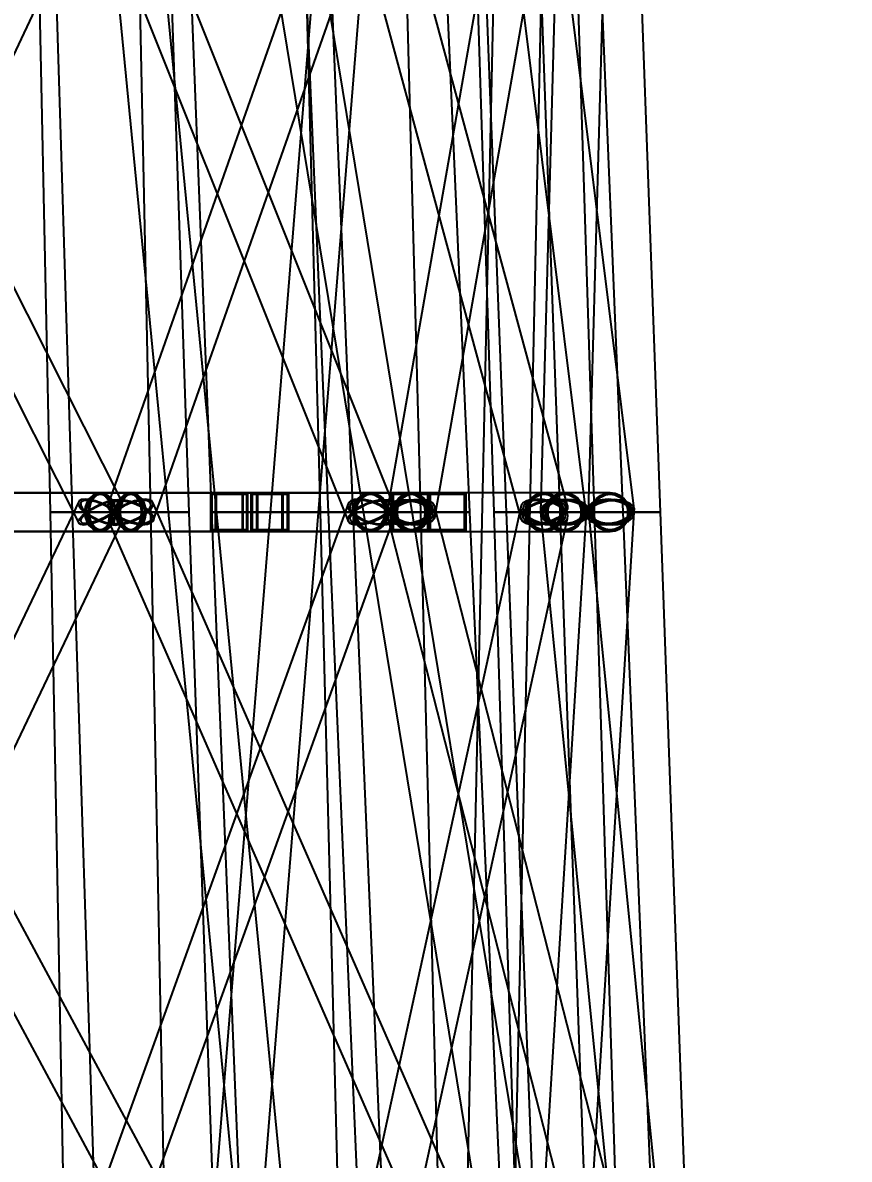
# Model space of a CAD drawing. Header units: millimetres. Extents: x -123812 to 252100, y -3000 to 639000.
# Drawn here: x 11689 to 20392, y 258184 to 270154 of the extents above; entities that cross this region are included whole.
import ezdxf

# ---------------------------------------------------------------- set-up
doc = ezdxf.new("R2010")
doc.units = ezdxf.units.MM
doc.layers.add('D-STR-DIM', color=7, linetype='Continuous', lineweight=13)
doc.layers.add('D-STR-STRC', color=7, linetype='Continuous', lineweight=25)
doc.styles.add('OpenSansCondensed-Light', font='OpenSansCondensed-Light.ttf')
doc.styles.add('TOWER_UNICODE', font='Arial Unicode.ttf')
doc.dimstyles.new('EZDXF', dxfattribs={"dimtxt": 0.25, "dimasz": 0.175, "dimexe": 0.375, "dimexo": 0.125, "dimgap": 0.1, "dimtad": 1, "dimlfac": 100, "dimzin": 12, "dimdsep": 46, "dimtxsty": 'OpenSansCondensed-Light', "dimblk": 'ARCHTICK', "dimcen": 2.5, "dimazin": 3, "dimtfac": 0.5, "dimtmove": 2, "dimatfit": 3})

# ---------------------------------------------------------------- blocks, each defined once
blk = doc.blocks.new('_ARCHTICK')
at = {"color": 0, "linetype": 'BYBLOCK', "const_width": 0.15}
blk.add_lwpolyline([(-0.5, -0.5), (0.5, 0.5)], dxfattribs=at)

msp = doc.modelspace()

# ---------------------------------------------------------------- linework, layer by layer
at = {"layer": 'D-STR-STRC'}
for points in [[(15185.2, 250024), (12755.9, 275024), (12747.3, 275033), (12722, 275039.8), (12681.8, 275043.9), (12629.5, 275045), (12568.5, 275043), (12503, 275038), (12437.6, 275030.5), (12376.6, 275020.9), (12324.3, 275009.9), (12284.1, 274998.2), (12258.8, 274986.6), (12250.2, 274976), (14679.6, 249976)], [(13588.6, 249980.1), (15611.2, 274980.1), (15602.5, 274991.7), (15577.2, 275003.9), (15537, 275015.8), (15484.6, 275026.6), (15423.5, 275035.7), (15358, 275042.3), (15292.4, 275046), (15231.4, 275046.6), (15178.9, 275044), (15138.7, 275038.4), (15113.4, 275030.2), (15104.8, 275019.9), (13082.2, 250019.9)], [(18251, 250040.6), (14139.3, 275040.6), (14130.8, 275047.1), (14105.7, 275050.4), (14065.9, 275050.2), (14014, 275046.6), (13953.5, 275039.9), (13888.6, 275030.4), (13823.7, 275018.8), (13763.3, 275006), (13711.4, 274992.8), (13671.5, 274980), (13646.5, 274968.6), (13637.9, 274959.4), (17749.6, 249959.4)], [(16704.1, 249994.6), (17250.9, 274994.6), (17242.3, 275007.4), (17216.9, 275019.7), (17176.5, 275030.6), (17123.9, 275039.4), (17062.7, 275045.6), (16997, 275048.6), (16931.2, 275048.3), (16870, 275044.8), (16817.4, 275038.1), (16777, 275028.9), (16751.7, 275017.7), (16743, 275005.4), (16196.2, 250005.4)], [(8497.8, 272384.4), (12280.3, 264884.4), (12298, 264871.1), (12329.9, 264866.6), (12373.8, 264871.1), (12426.8, 264884.4), (12485.2, 264905.6), (12545.1, 264933.3), (12602.3, 264965.5), (12653, 265000), (12693.7, 265034.5), (12721.6, 265066.7), (12734.9, 265094.4), (12732.6, 265115.6), (8950.1, 272615.6)], [(12357.2, 272615), (8818.9, 265115), (8811.7, 265093.9), (8820.4, 265066.4), (8844.3, 265034.4), (8881.9, 265000), (8930.5, 264965.6), (8986.9, 264933.6), (9047.1, 264906.1), (9107.2, 264885), (9163, 264871.7), (9210.7, 264867.2), (9247.1, 264871.7), (9269.6, 264885), (12807.9, 272385)], [(12115.1, 272405.2), (15116.4, 264905.2), (15134.6, 264883.9), (15167.6, 264870.5), (15213.2, 264865.9), (15268.2, 264870.5), (15329, 264883.9), (15391.3, 264905.2), (15451, 264933), (15503.9, 264965.3), (15546.4, 265000), (15575.7, 265034.7), (15589.8, 265067), (15587.7, 265094.8), (12586.4, 272594.8)], [(15225.7, 272593.7), (12592.2, 265093.7), (12584.9, 265066.2), (12594.2, 265034.3), (12619.3, 265000), (12658.6, 264965.7), (12709.4, 264933.8), (12768.2, 264906.3), (12831.1, 264885.3), (12893.6, 264872), (12951.7, 264867.5), (13001.3, 264872), (13039, 264885.3), (13062.3, 264906.3), (15695.7, 272406.3)], [(14906.8, 272432.7), (16935.7, 264932.7), (16952.8, 264904.8), (16985.4, 264883.4), (17031.3, 264870), (17087.4, 264865.4), (17149.8, 264870), (17214.3, 264883.4), (17276.6, 264904.8), (17332.3, 264932.7), (17377.6, 264965.2), (17409.6, 265000), (17425.9, 265034.8), (17425.5, 265067.3), (15396.6, 272567.3)], [(16844.5, 272534.6), (15528.6, 265034.6), (15536.2, 265000), (15560.3, 264965.4), (15599.4, 264933.2), (15650.8, 264905.5), (15711, 264884.2), (15775.8, 264870.9), (15841, 264866.3), (15901.9, 264870.9), (15954.6, 264884.2), (15995.3, 264905.5), (16021.3, 264933.2), (16030.9, 264965.4), (17346.8, 272465.4)], [(16689.6, 272465.1), (17623.2, 264965.1), (17637.7, 264932.6), (17668.4, 264904.7), (17713.2, 264883.2), (17769, 264869.8), (17831.9, 264865.2), (17897.8, 264869.8), (17962.1, 264883.2), (18020.5, 264904.7), (18068.9, 264932.6), (18104.1, 264965.1), (18123.6, 265000), (18126.2, 265034.9), (17192.7, 272534.9)], [(17348.6, 272500), (17140.7, 265000), (17151.8, 264965.2), (17179.5, 264932.7), (17221.8, 264904.9), (17275.8, 264883.5), (17338, 264870), (17404, 264865.4), (17469.3, 264870), (17529.6, 264883.5), (17580.6, 264904.9), (17619, 264932.7), (17642, 264965.2), (17648.2, 265000), (17856.1, 272500)], [(8830.4, 264796.8), (12506.5, 264796.8), (12539.2, 264803.7), (12569.7, 264824), (12595.9, 264856.3), (12616, 264898.4), (12628.6, 264947.4), (12633, 265000), (12628.6, 265052.6), (12616, 265101.6), (12595.9, 265143.7), (12569.7, 265176), (12539.2, 265196.3), (12506.5, 265203.2), (8830.4, 265203.2)], [(9044.3, 264796.8), (12827.2, 264796.8), (12858.1, 264803.7), (12886.8, 264824), (12911.5, 264856.3), (12930.4, 264898.4), (12942.3, 264947.4), (12946.4, 265000), (12942.3, 265052.6), (12930.4, 265101.6), (12911.5, 265143.7), (12886.8, 265176), (12858.1, 265196.3), (12827.2, 265203.2), (9044.3, 265203.2)], [(9153.5, 257381.7), (12729.5, 264881.7), (12739, 264903.4), (12732.6, 264931.7), (12710.8, 264964.7), (12675.2, 265000), (12628, 265035.3), (12572.5, 265068.3), (12512.5, 265096.6), (12452.2, 265118.3), (12395.5, 265131.9), (12346.4, 265136.6), (12308.2, 265131.9), (12283.5, 265118.3), (8707.5, 257618.3)], [(13303, 257618), (9269.1, 265118), (9254.6, 265131.6), (9225.8, 265136.2), (9184.6, 265131.6), (9133.9, 265118), (9077.1, 265096.3), (9018, 265068.1), (8960.7, 265035.3), (8909.1, 265000), (8866.7, 264964.7), (8836.5, 264931.9), (8820.3, 264903.7), (8819.5, 264882), (12853.4, 257382)], [(12887.8, 257403.6), (15585.9, 264903.6), (15594.1, 264931.8), (15585.8, 264964.7), (15561.6, 265000), (15523.1, 265035.3), (15473, 265068.2), (15414.6, 265096.4), (15351.9, 265118.1), (15289.3, 265131.7), (15230.9, 265136.4), (15180.8, 265131.7), (15142.4, 265118.1), (15118.3, 265096.4), (12420.2, 257596.4)], [(16344.4, 257595.5), (13062, 265095.5), (13048.1, 265117), (13019.2, 265130.5), (12977.1, 265135.1), (12924.8, 265130.5), (12865.9, 265117), (12804.4, 265095.5), (12744.4, 265067.5), (12690, 265035), (12645, 265000), (12612.5, 264965), (12594.5, 264932.5), (12592.4, 264904.5), (15874.8, 257404.5)], [(15787.4, 257432.1), (17424.1, 264932.1), (17430, 264964.9), (17419, 265000), (17391.7, 265035.1), (17350, 265067.9), (17296.8, 265096), (17235.6, 265117.6), (17170.7, 265131.1), (17106.5, 265135.8), (17047.3, 265131.1), (16997.2, 265117.6), (16959.6, 265096), (16937.1, 265067.9), (15300.4, 257567.9)], [(17940.9, 257566.8), (16024.7, 265066.8), (16006.4, 265094.5), (15972.7, 265115.7), (15925.8, 265129.1), (15869, 265133.6), (15806, 265129.1), (15741.3, 265115.7), (15679.2, 265094.5), (15624, 265066.8), (15579.4, 265034.6), (15548.4, 265000), (15533.2, 264965.4), (15534.8, 264933.2), (17451, 257433.2)], [(18395, 257534.7), (17645.5, 265034.7), (17628.9, 265067.1), (17596.2, 265094.9), (17549.8, 265116.2), (17492.8, 265129.6), (17429.1, 265134.2), (17363, 265129.6), (17299.1, 265116.2), (17241.6, 265094.9), (17194.6, 265067.1), (17161.2, 265034.7), (17143.7, 265000), (17143.3, 264965.3), (17892.8, 257465.3)], [(17665.9, 257500), (18127.5, 265000), (18113.4, 265034.9), (18083.1, 265067.5), (18038.5, 265095.4), (17982.8, 265116.9), (17919.7, 265130.4), (17853.6, 265135), (17788.9, 265130.4), (17730, 265116.9), (17681, 265095.4), (17645.2, 265067.5), (17625.1, 265034.9), (17621.9, 265000), (17160.4, 257500)]]:
    msp.add_lwpolyline(points, dxfattribs=at)
for points in [[(11821.7, 272500), (11976.7, 265000), (13036.3, 265000), (12879.9, 272500)], [(11976.4, 272500), (12211.2, 265000), (13443.3, 265000), (13188.7, 272500)], [(13380.4, 272500), (13675, 265000), (14907.1, 265000), (14592.7, 272500)], [(14622.6, 272500), (14822.3, 265000), (15881.9, 265000), (15680.8, 272500)], [(14854.6, 272500), (15163.7, 265000), (16395.8, 265000), (16066.8, 272500)], [(16412, 272500), (16650.8, 265000), (17710.4, 265000), (17470.2, 272500)], [(16489.5, 272500), (16778.4, 265000), (18010.5, 265000), (17701.8, 272500)], [(17073.3, 272500), (17344.9, 265000), (18404.5, 265000), (18131.5, 272500)], [(7837.9, 264800), (14006.7, 264800), (14006.7, 265200), (7837.9, 265200)], [(8038.4, 264800), (14427.2, 264800), (14427.2, 265200), (8038.4, 265200)], [(12344.5, 265000), (12350, 264947.4), (12366.2, 264898.4), (12392, 264856.3), (12425.5, 264824), (12464.5, 264803.7), (12506.5, 264796.8), (15352.1, 264796.8), (15394, 264803.7), (15433, 264824), (15466.6, 264856.3), (15492.3, 264898.4), (15508.5, 264947.4), (15514, 265000), (15508.5, 265052.6), (15492.3, 265101.6), (15466.6, 265143.7), (15433, 265176), (15394, 265196.3), (15352.1, 265203.2), (12506.5, 265203.2), (12464.5, 265196.3), (12425.5, 265176), (12392, 265143.7), (12366.2, 265101.6), (12350, 265052.6)], [(12668.4, 265000), (12662.9, 264947.4), (12646.7, 264898.4), (12621, 264856.3), (12587.4, 264824), (12548.4, 264803.7), (12506.5, 264796.8), (12464.5, 264803.7), (12425.5, 264824), (12392, 264856.3), (12366.2, 264898.4), (12350, 264947.4), (12344.5, 265000), (12350, 265052.6), (12366.2, 265101.6), (12392, 265143.7), (12425.5, 265176), (12464.5, 265196.3), (12506.5, 265203.2), (12548.4, 265196.3), (12587.4, 265176), (12621, 265143.7), (12646.7, 265101.6), (12662.9, 265052.6)], [(12655.7, 265000), (12650.6, 264951.5), (12635.7, 264906.4), (12612, 264867.6), (12581.1, 264837.9), (12545.1, 264819.2), (12506.5, 264812.8), (12467.8, 264819.2), (12431.9, 264837.9), (12401, 264867.6), (12377.3, 264906.4), (12362.4, 264951.5), (12357.3, 265000), (12362.4, 265048.5), (12377.3, 265093.6), (12401, 265132.4), (12431.9, 265162.1), (12467.8, 265180.8), (12506.5, 265187.2), (12545.1, 265180.8), (12581.1, 265162.1), (12612, 265132.4), (12635.7, 265093.6), (12650.6, 265048.5)], [(12633, 265000), (12628.6, 264947.4), (12616, 264898.4), (12595.9, 264856.3), (12569.7, 264824), (12539.2, 264803.7), (12506.5, 264796.8), (12473.7, 264803.7), (12443.2, 264824), (12417, 264856.3), (12396.9, 264898.4), (12384.3, 264947.4), (12380, 265000), (12384.3, 265052.6), (12396.9, 265101.6), (12417, 265143.7), (12443.2, 265176), (12473.7, 265196.3), (12506.5, 265203.2), (12539.2, 265196.3), (12569.7, 265176), (12595.9, 265143.7), (12616, 265101.6), (12628.6, 265052.6)], [(12623, 265000), (12619, 264951.5), (12607.4, 264906.4), (12588.9, 264867.6), (12564.7, 264837.9), (12536.6, 264819.2), (12506.5, 264812.8), (12476.3, 264819.2), (12448.2, 264837.9), (12424.1, 264867.6), (12405.5, 264906.4), (12393.9, 264951.5), (12389.9, 265000), (12393.9, 265048.5), (12405.5, 265093.6), (12424.1, 265132.4), (12448.2, 265162.1), (12476.3, 265180.8), (12506.5, 265187.2), (12536.6, 265180.8), (12564.7, 265162.1), (12588.9, 265132.4), (12607.4, 265093.6), (12619, 265048.5)], [(12670.7, 265000), (12676, 264947.4), (12691.6, 264898.4), (12716.5, 264856.3), (12748.9, 264824), (12786.7, 264803.7), (12827.2, 264796.8), (15779.7, 264796.8), (15820.3, 264803.7), (15858, 264824), (15890.5, 264856.3), (15915.3, 264898.4), (15931, 264947.4), (15936.3, 265000), (15931, 265052.6), (15915.3, 265101.6), (15890.5, 265143.7), (15858, 265176), (15820.3, 265196.3), (15779.7, 265203.2), (12827.2, 265203.2), (12786.7, 265196.3), (12748.9, 265176), (12716.5, 265143.7), (12691.6, 265101.6), (12676, 265052.6)], [(12983.8, 265000), (12978.5, 264947.4), (12962.8, 264898.4), (12937.9, 264856.3), (12905.5, 264824), (12867.8, 264803.7), (12827.2, 264796.8), (12786.7, 264803.7), (12748.9, 264824), (12716.5, 264856.3), (12691.6, 264898.4), (12676, 264947.4), (12670.7, 265000), (12676, 265052.6), (12691.6, 265101.6), (12716.5, 265143.7), (12748.9, 265176), (12786.7, 265196.3), (12827.2, 265203.2), (12867.8, 265196.3), (12905.5, 265176), (12937.9, 265143.7), (12962.8, 265101.6), (12978.5, 265052.6)], [(12971.5, 265000), (12966.6, 264951.5), (12952.1, 264906.4), (12929.2, 264867.6), (12899.3, 264837.9), (12864.6, 264819.2), (12827.2, 264812.8), (12789.9, 264819.2), (12755.1, 264837.9), (12725.2, 264867.6), (12702.3, 264906.4), (12687.9, 264951.5), (12683, 265000), (12687.9, 265048.5), (12702.3, 265093.6), (12725.2, 265132.4), (12755.1, 265162.1), (12789.9, 265180.8), (12827.2, 265187.2), (12864.6, 265180.8), (12899.3, 265162.1), (12929.2, 265132.4), (12952.1, 265093.6), (12966.6, 265048.5)], [(12946.4, 265000), (12942.3, 264947.4), (12930.4, 264898.4), (12911.5, 264856.3), (12886.8, 264824), (12858.1, 264803.7), (12827.2, 264796.8), (12796.4, 264803.7), (12767.6, 264824), (12743, 264856.3), (12724, 264898.4), (12712.1, 264947.4), (12708.1, 265000), (12712.1, 265052.6), (12724, 265101.6), (12743, 265143.7), (12767.6, 265176), (12796.4, 265196.3), (12827.2, 265203.2), (12858.1, 265196.3), (12886.8, 265176), (12911.5, 265143.7), (12930.4, 265101.6), (12942.3, 265052.6)], [(12937, 265000), (12933.3, 264951.5), (12922.3, 264906.4), (12904.9, 264867.6), (12882.1, 264837.9), (12855.6, 264819.2), (12827.2, 264812.8), (12798.8, 264819.2), (12772.3, 264837.9), (12749.6, 264867.6), (12732.2, 264906.4), (12721.2, 264951.5), (12717.5, 265000), (12721.2, 265048.5), (12732.2, 265093.6), (12749.6, 265132.4), (12772.3, 265162.1), (12798.8, 265180.8), (12827.2, 265187.2), (12855.6, 265180.8), (12882.1, 265162.1), (12904.9, 265132.4), (12922.3, 265093.6), (12933.3, 265048.5)], [(13670.9, 264800), (16348.2, 264800), (16348.2, 265200), (13670.9, 265200)], [(13670.9, 265200), (14055.8, 265200), (14055.8, 264800), (13670.9, 264800)], [(13682.4, 265188), (14044.3, 265188), (14044.3, 264812), (13682.4, 264812)], [(13720, 265200), (14006.7, 265200), (14006.7, 264800), (13720, 264800)], [(13728.6, 265188), (13998.1, 265188), (13998.1, 264812), (13728.6, 264812)], [(14096.1, 264800), (16350.7, 264800), (16350.7, 265200), (14096.1, 265200)], [(14096.1, 265200), (14486, 265200), (14486, 264800), (14096.1, 264800)], [(14107.8, 265188), (14474.3, 265188), (14474.3, 264812), (14107.8, 264812)], [(14154.9, 265200), (14427.2, 265200), (14427.2, 264800), (14154.9, 264800)], [(14163, 265188), (14419, 265188), (14419, 264812), (14163, 264812)], [(15164.8, 265000), (15171.2, 264947.4), (15189.9, 264898.4), (15219.6, 264856.3), (15258.4, 264824), (15303.6, 264803.7), (15352.1, 264796.8), (17180.6, 264796.8), (17229, 264803.7), (17274.2, 264824), (17313, 264856.3), (17342.8, 264898.4), (17361.5, 264947.4), (17367.8, 265000), (17361.5, 265052.6), (17342.8, 265101.6), (17313, 265143.7), (17274.2, 265176), (17229, 265196.3), (17180.6, 265203.2), (15352.1, 265203.2), (15303.6, 265196.3), (15258.4, 265176), (15219.6, 265143.7), (15189.9, 265101.6), (15171.2, 265052.6)], [(15539.3, 265000), (15532.9, 264947.4), (15514.2, 264898.4), (15484.5, 264856.3), (15445.7, 264824), (15400.5, 264803.7), (15352.1, 264796.8), (15303.6, 264803.7), (15258.4, 264824), (15219.6, 264856.3), (15189.9, 264898.4), (15171.2, 264947.4), (15164.8, 265000), (15171.2, 265052.6), (15189.9, 265101.6), (15219.6, 265143.7), (15258.4, 265176), (15303.6, 265196.3), (15352.1, 265203.2), (15400.5, 265196.3), (15445.7, 265176), (15484.5, 265143.7), (15514.2, 265101.6), (15532.9, 265052.6)], [(15524.6, 265000), (15518.7, 264951.5), (15501.5, 264906.4), (15474, 264867.6), (15438.3, 264837.9), (15396.7, 264819.2), (15352.1, 264812.8), (15307.4, 264819.2), (15265.8, 264837.9), (15230.1, 264867.6), (15202.6, 264906.4), (15185.4, 264951.5), (15179.5, 265000), (15185.4, 265048.5), (15202.6, 265093.6), (15230.1, 265132.4), (15265.8, 265162.1), (15307.4, 265180.8), (15352.1, 265187.2), (15396.7, 265180.8), (15438.3, 265162.1), (15474, 265132.4), (15501.5, 265093.6), (15518.7, 265048.5)], [(15514, 265000), (15508.5, 264947.4), (15492.3, 264898.4), (15466.6, 264856.3), (15433, 264824), (15394, 264803.7), (15352.1, 264796.8), (15310.1, 264803.7), (15271.1, 264824), (15237.5, 264856.3), (15211.8, 264898.4), (15195.6, 264947.4), (15190.1, 265000), (15195.6, 265052.6), (15211.8, 265101.6), (15237.5, 265143.7), (15271.1, 265176), (15310.1, 265196.3), (15352.1, 265203.2), (15394, 265196.3), (15433, 265176), (15466.6, 265143.7), (15492.3, 265101.6), (15508.5, 265052.6)], [(15501.2, 265000), (15496.2, 264951.5), (15481.3, 264906.4), (15457.5, 264867.6), (15426.7, 264837.9), (15390.7, 264819.2), (15352.1, 264812.8), (15313.4, 264819.2), (15277.5, 264837.9), (15246.6, 264867.6), (15222.9, 264906.4), (15208, 264951.5), (15202.9, 265000), (15208, 265048.5), (15222.9, 265093.6), (15246.6, 265132.4), (15277.5, 265162.1), (15313.4, 265180.8), (15352.1, 265187.2), (15390.7, 265180.8), (15426.7, 265162.1), (15457.5, 265132.4), (15481.3, 265093.6), (15496.2, 265048.5)], [(15579.9, 264800), (16355.6, 264800), (16355.6, 265200), (15579.9, 265200)], [(15579.9, 265200), (15979.6, 265200), (15979.6, 264800), (15579.9, 264800)], [(15589.3, 265000), (15595.8, 264947.4), (15614.8, 264898.4), (15645.1, 264856.3), (15684.5, 264824), (15730.5, 264803.7), (15779.7, 264796.8), (17394.4, 264796.8), (17443.7, 264803.7), (17489.7, 264824), (17529.1, 264856.3), (17559.4, 264898.4), (17578.4, 264947.4), (17584.9, 265000), (17578.4, 265052.6), (17559.4, 265101.6), (17529.1, 265143.7), (17489.7, 265176), (17443.7, 265196.3), (17394.4, 265203.2), (15779.7, 265203.2), (15730.5, 265196.3), (15684.5, 265176), (15645.1, 265143.7), (15614.8, 265101.6), (15595.8, 265052.6)], [(15970.2, 265000), (15963.7, 264947.4), (15944.7, 264898.4), (15914.4, 264856.3), (15875, 264824), (15829, 264803.7), (15779.7, 264796.8), (15730.5, 264803.7), (15684.5, 264824), (15645.1, 264856.3), (15614.8, 264898.4), (15595.8, 264947.4), (15589.3, 265000), (15595.8, 265052.6), (15614.8, 265101.6), (15645.1, 265143.7), (15684.5, 265176), (15730.5, 265196.3), (15779.7, 265203.2), (15829, 265196.3), (15875, 265176), (15914.4, 265143.7), (15944.7, 265101.6), (15963.7, 265052.6)], [(15591.9, 265188), (15967.6, 265188), (15967.6, 264812), (15591.9, 264812)], [(15955.2, 265000), (15949.2, 264951.5), (15931.7, 264906.4), (15903.8, 264867.6), (15867.5, 264837.9), (15825.2, 264819.2), (15779.7, 264812.8), (15734.3, 264819.2), (15692, 264837.9), (15655.7, 264867.6), (15627.8, 264906.4), (15610.3, 264951.5), (15604.3, 265000), (15610.3, 265048.5), (15627.8, 265093.6), (15655.7, 265132.4), (15692, 265162.1), (15734.3, 265180.8), (15779.7, 265187.2), (15825.2, 265180.8), (15867.5, 265162.1), (15903.8, 265132.4), (15931.7, 265093.6), (15949.2, 265048.5)], [(15936.3, 265000), (15931, 264947.4), (15915.3, 264898.4), (15890.5, 264856.3), (15858, 264824), (15820.3, 264803.7), (15779.7, 264796.8), (15739.2, 264803.7), (15701.5, 264824), (15669, 264856.3), (15644.2, 264898.4), (15628.5, 264947.4), (15623.2, 265000), (15628.5, 265052.6), (15644.2, 265101.6), (15669, 265143.7), (15701.5, 265176), (15739.2, 265196.3), (15779.7, 265203.2), (15820.3, 265196.3), (15858, 265176), (15890.5, 265143.7), (15915.3, 265101.6), (15931, 265052.6)], [(15924, 265000), (15919.1, 264951.5), (15904.7, 264906.4), (15881.7, 264867.6), (15851.9, 264837.9), (15817.1, 264819.2), (15779.7, 264812.8), (15742.4, 264819.2), (15707.6, 264837.9), (15677.8, 264867.6), (15654.8, 264906.4), (15640.4, 264951.5), (15635.5, 265000), (15640.4, 265048.5), (15654.8, 265093.6), (15677.8, 265132.4), (15707.6, 265162.1), (15742.4, 265180.8), (15779.7, 265187.2), (15817.1, 265180.8), (15851.9, 265162.1), (15881.7, 265132.4), (15904.7, 265093.6), (15919.1, 265048.5)], [(15955.9, 265200), (16355.6, 265200), (16355.6, 264800), (15955.9, 264800)], [(15960.8, 265200), (16350.7, 265200), (16350.7, 264800), (15960.8, 264800)], [(15963.3, 265200), (16348.2, 265200), (16348.2, 264800), (15963.3, 264800)], [(15967.9, 265188), (16343.6, 265188), (16343.6, 264812), (15967.9, 264812)], [(15972.5, 265188), (16339, 265188), (16339, 264812), (15972.5, 264812)], [(15974.8, 265188), (16336.7, 265188), (16336.7, 264812), (15974.8, 264812)], [(16979.6, 265000), (16986.5, 264947.4), (17006.5, 264898.4), (17038.5, 264856.3), (17080.1, 264824), (17128.6, 264803.7), (17180.6, 264796.8), (17874.7, 264796.8), (17926.7, 264803.7), (17975.2, 264824), (18016.8, 264856.3), (18048.8, 264898.4), (18068.8, 264947.4), (18075.7, 265000), (18068.8, 265052.6), (18048.8, 265101.6), (18016.8, 265143.7), (17975.2, 265176), (17926.7, 265196.3), (17874.7, 265203.2), (17180.6, 265203.2), (17128.6, 265196.3), (17080.1, 265176), (17038.5, 265143.7), (17006.5, 265101.6), (16986.5, 265052.6)], [(17381.5, 265000), (17374.7, 264947.4), (17354.6, 264898.4), (17322.7, 264856.3), (17281.1, 264824), (17232.6, 264803.7), (17180.6, 264796.8), (17128.6, 264803.7), (17080.1, 264824), (17038.5, 264856.3), (17006.5, 264898.4), (16986.5, 264947.4), (16979.6, 265000), (16986.5, 265052.6), (17006.5, 265101.6), (17038.5, 265143.7), (17080.1, 265176), (17128.6, 265196.3), (17180.6, 265203.2), (17232.6, 265196.3), (17281.1, 265176), (17322.7, 265143.7), (17354.6, 265101.6), (17374.7, 265052.6)], [(17367.8, 265000), (17361.5, 264947.4), (17342.8, 264898.4), (17313, 264856.3), (17274.2, 264824), (17229, 264803.7), (17180.6, 264796.8), (17132.1, 264803.7), (17086.9, 264824), (17048.2, 264856.3), (17018.4, 264898.4), (16999.7, 264947.4), (16993.3, 265000), (16999.7, 265052.6), (17018.4, 265101.6), (17048.2, 265143.7), (17086.9, 265176), (17132.1, 265196.3), (17180.6, 265203.2), (17229, 265196.3), (17274.2, 265176), (17313, 265143.7), (17342.8, 265101.6), (17361.5, 265052.6)], [(17365.7, 265000), (17359.4, 264951.5), (17340.9, 264906.4), (17311.5, 264867.6), (17273.2, 264837.9), (17228.5, 264819.2), (17180.6, 264812.8), (17132.7, 264819.2), (17088, 264837.9), (17049.7, 264867.6), (17020.2, 264906.4), (17001.7, 264951.5), (16995.4, 265000), (17001.7, 265048.5), (17020.2, 265093.6), (17049.7, 265132.4), (17088, 265162.1), (17132.7, 265180.8), (17180.6, 265187.2), (17228.5, 265180.8), (17273.2, 265162.1), (17311.5, 265132.4), (17340.9, 265093.6), (17359.4, 265048.5)], [(17353.1, 265000), (17347.2, 264951.5), (17330, 264906.4), (17302.6, 264867.6), (17266.8, 264837.9), (17225.2, 264819.2), (17180.6, 264812.8), (17135.9, 264819.2), (17094.3, 264837.9), (17058.6, 264867.6), (17031.2, 264906.4), (17013.9, 264951.5), (17008.1, 265000), (17013.9, 265048.5), (17031.2, 265093.6), (17058.6, 265132.4), (17094.3, 265162.1), (17135.9, 265180.8), (17180.6, 265187.2), (17225.2, 265180.8), (17266.8, 265162.1), (17302.6, 265132.4), (17330, 265093.6), (17347.2, 265048.5)], [(17192.3, 265000), (17199.2, 264947.4), (17219.4, 264898.4), (17251.5, 264856.3), (17293.4, 264824), (17342.1, 264803.7), (17394.4, 264796.8), (17874.7, 264796.8), (17927, 264803.7), (17975.8, 264824), (18017.6, 264856.3), (18049.8, 264898.4), (18069.9, 264947.4), (18076.8, 265000), (18069.9, 265052.6), (18049.8, 265101.6), (18017.6, 265143.7), (17975.8, 265176), (17927, 265196.3), (17874.7, 265203.2), (17394.4, 265203.2), (17342.1, 265196.3), (17293.4, 265176), (17251.5, 265143.7), (17219.4, 265101.6), (17199.2, 265052.6)], [(17596.5, 265000), (17589.7, 264947.4), (17569.5, 264898.4), (17537.3, 264856.3), (17495.5, 264824), (17446.7, 264803.7), (17394.4, 264796.8), (17342.1, 264803.7), (17293.4, 264824), (17251.5, 264856.3), (17219.4, 264898.4), (17199.2, 264947.4), (17192.3, 265000), (17199.2, 265052.6), (17219.4, 265101.6), (17251.5, 265143.7), (17293.4, 265176), (17342.1, 265196.3), (17394.4, 265203.2), (17446.7, 265196.3), (17495.5, 265176), (17537.3, 265143.7), (17569.5, 265101.6), (17589.7, 265052.6)], [(17584.9, 265000), (17578.4, 264947.4), (17559.4, 264898.4), (17529.1, 264856.3), (17489.7, 264824), (17443.7, 264803.7), (17394.4, 264796.8), (17345.1, 264803.7), (17299.2, 264824), (17259.8, 264856.3), (17229.5, 264898.4), (17210.5, 264947.4), (17204, 265000), (17210.5, 265052.6), (17229.5, 265101.6), (17259.8, 265143.7), (17299.2, 265176), (17345.1, 265196.3), (17394.4, 265203.2), (17443.7, 265196.3), (17489.7, 265176), (17529.1, 265143.7), (17559.4, 265101.6), (17578.4, 265052.6)], [(17580.6, 265000), (17574.3, 264951.5), (17555.7, 264906.4), (17526.1, 264867.6), (17487.5, 264837.9), (17442.6, 264819.2), (17394.4, 264812.8), (17346.2, 264819.2), (17301.3, 264837.9), (17262.8, 264867.6), (17233.2, 264906.4), (17214.6, 264951.5), (17208.2, 265000), (17214.6, 265048.5), (17233.2, 265093.6), (17262.8, 265132.4), (17301.3, 265162.1), (17346.2, 265180.8), (17394.4, 265187.2), (17442.6, 265180.8), (17487.5, 265162.1), (17526.1, 265132.4), (17555.7, 265093.6), (17574.3, 265048.5)], [(17569.9, 265000), (17563.9, 264951.5), (17546.4, 264906.4), (17518.5, 264867.6), (17482.2, 264837.9), (17439.8, 264819.2), (17394.4, 264812.8), (17349, 264819.2), (17306.7, 264837.9), (17270.4, 264867.6), (17242.5, 264906.4), (17224.9, 264951.5), (17219, 265000), (17224.9, 265048.5), (17242.5, 265093.6), (17270.4, 265132.4), (17306.7, 265162.1), (17349, 265180.8), (17394.4, 265187.2), (17439.8, 265180.8), (17482.2, 265162.1), (17518.5, 265132.4), (17546.4, 265093.6), (17563.9, 265048.5)], [(18076.8, 265000), (18069.9, 264947.4), (18049.8, 264898.4), (18017.6, 264856.3), (17975.8, 264824), (17927, 264803.7), (17874.7, 264796.8), (17822.4, 264803.7), (17773.6, 264824), (17731.8, 264856.3), (17699.7, 264898.4), (17679.5, 264947.4), (17672.6, 265000), (17679.5, 265052.6), (17699.7, 265101.6), (17731.8, 265143.7), (17773.6, 265176), (17822.4, 265196.3), (17874.7, 265203.2), (17927, 265196.3), (17975.8, 265176), (18017.6, 265143.7), (18049.8, 265101.6), (18069.9, 265052.6)], [(18075.7, 265000), (18068.8, 264947.4), (18048.8, 264898.4), (18016.8, 264856.3), (17975.2, 264824), (17926.7, 264803.7), (17874.7, 264796.8), (17822.7, 264803.7), (17774.2, 264824), (17732.6, 264856.3), (17700.7, 264898.4), (17680.6, 264947.4), (17673.7, 265000), (17680.6, 265052.6), (17700.7, 265101.6), (17732.6, 265143.7), (17774.2, 265176), (17822.7, 265196.3), (17874.7, 265203.2), (17926.7, 265196.3), (17975.2, 265176), (18016.8, 265143.7), (18048.8, 265101.6), (18068.8, 265052.6)], [(18060.9, 265000), (18054.6, 264951.5), (18036, 264906.4), (18006.4, 264867.6), (17967.8, 264837.9), (17922.9, 264819.2), (17874.7, 264812.8), (17826.5, 264819.2), (17781.6, 264837.9), (17743, 264867.6), (17713.4, 264906.4), (17694.8, 264951.5), (17688.5, 265000), (17694.8, 265048.5), (17713.4, 265093.6), (17743, 265132.4), (17781.6, 265162.1), (17826.5, 265180.8), (17874.7, 265187.2), (17922.9, 265180.8), (17967.8, 265162.1), (18006.4, 265132.4), (18036, 265093.6), (18054.6, 265048.5)], [(18059.9, 265000), (18053.5, 264951.5), (18035, 264906.4), (18005.6, 264867.6), (17967.3, 264837.9), (17922.6, 264819.2), (17874.7, 264812.8), (17826.8, 264819.2), (17782.1, 264837.9), (17743.8, 264867.6), (17714.4, 264906.4), (17695.9, 264951.5), (17689.6, 265000), (17695.9, 265048.5), (17714.4, 265093.6), (17743.8, 265132.4), (17782.1, 265162.1), (17826.8, 265180.8), (17874.7, 265187.2), (17922.6, 265180.8), (17967.3, 265162.1), (18005.6, 265132.4), (18035, 265093.6), (18053.5, 265048.5)], [(12337.8, 265000), (12384.9, 264964.7), (12440.4, 264931.7), (12500.4, 264903.4), (12560.8, 264881.7), (12617.4, 264868.1), (12666.6, 264863.4), (12704.8, 264868.1), (12729.5, 264881.7), (12739, 264903.4), (12732.6, 264931.7), (12710.8, 264964.7), (12675.2, 265000), (12628, 265035.3), (12572.5, 265068.3), (12512.5, 265096.6), (12452.2, 265118.3), (12395.5, 265131.9), (12346.4, 265136.6), (12308.2, 265131.9), (12283.5, 265118.3), (12274, 265096.6), (12280.3, 265068.3), (12302.1, 265035.3)], [(12653, 265000), (12602.3, 264965.5), (12545.1, 264933.3), (12485.2, 264905.6), (12426.8, 264884.4), (12373.8, 264871.1), (12329.9, 264866.6), (12298, 264871.1), (12280.3, 264884.4), (12278, 264905.6), (12291.3, 264933.3), (12319.3, 264965.5), (12360, 265000), (12410.6, 265034.5), (12467.9, 265066.7), (12527.7, 265094.4), (12586.1, 265115.6), (12639.1, 265128.9), (12683, 265133.4), (12714.9, 265128.9), (12732.6, 265115.6), (12734.9, 265094.4), (12721.6, 265066.7), (12693.7, 265034.5)], [(12354.4, 265000), (12396.9, 264968.1), (12446.9, 264938.4), (12501, 264912.9), (12555.4, 264893.4), (12606.5, 264881.1), (12650.8, 264876.9), (12685.2, 264881.1), (12707.5, 264893.4), (12716.1, 264912.9), (12710.3, 264938.4), (12690.7, 264968.1), (12658.6, 265000), (12616, 265031.9), (12566, 265061.6), (12511.9, 265087.1), (12457.5, 265106.6), (12406.4, 265118.9), (12362.1, 265123.1), (12327.7, 265118.9), (12305.4, 265106.6), (12296.9, 265087.1), (12302.6, 265061.6), (12322.2, 265031.9)], [(12638.6, 265000), (12592.9, 264968.9), (12541.3, 264939.8), (12487.3, 264914.9), (12434.7, 264895.8), (12386.9, 264883.8), (12347.3, 264879.7), (12318.5, 264883.8), (12302.6, 264895.8), (12300.5, 264914.9), (12312.5, 264939.8), (12337.7, 264968.9), (12374.4, 265000), (12420.1, 265031.1), (12471.7, 265060.2), (12525.6, 265085.1), (12578.3, 265104.2), (12626, 265116.2), (12665.6, 265120.3), (12694.4, 265116.2), (12710.4, 265104.2), (12712.4, 265085.1), (12700.4, 265060.2), (12675.2, 265031.1)], [(13035.2, 265000), (13060.3, 264965.7), (13069.5, 264933.8), (13062.3, 264906.3), (13039, 264885.3), (13001.3, 264872), (12951.7, 264867.5), (12893.6, 264872), (12831.1, 264885.3), (12768.2, 264906.3), (12709.4, 264933.8), (12658.6, 264965.7), (12619.3, 265000), (12594.2, 265034.3), (12584.9, 265066.2), (12592.2, 265093.7), (12615.5, 265114.7), (12653.2, 265128), (12702.8, 265132.5), (12760.8, 265128), (12823.4, 265114.7), (12886.2, 265093.7), (12945.1, 265066.2), (12995.9, 265034.3)], [(12645, 265000), (12612.5, 264965), (12594.5, 264932.5), (12592.4, 264904.5), (12606.3, 264883), (12635.3, 264869.5), (12677.3, 264864.9), (12729.6, 264869.5), (12788.5, 264883), (12850.1, 264904.5), (12910.1, 264932.5), (12964.4, 264965), (13009.4, 265000), (13042, 265035), (13059.9, 265067.5), (13062, 265095.5), (13048.1, 265117), (13019.2, 265130.5), (12977.1, 265135.1), (12924.8, 265130.5), (12865.9, 265117), (12804.4, 265095.5), (12744.4, 265067.5), (12690, 265035)], [(13014.7, 265000), (13037.3, 264969.1), (13045.7, 264940.3), (13039.1, 264915.5), (13018.1, 264896.6), (12984.1, 264884.6), (12939.4, 264880.6), (12887.1, 264884.6), (12830.7, 264896.6), (12774, 264915.5), (12721, 264940.3), (12675.2, 264969.1), (12639.8, 265000), (12617.1, 265030.9), (12608.8, 265059.7), (12615.3, 265084.5), (12636.3, 265103.4), (12670.3, 265115.4), (12715, 265119.4), (12767.3, 265115.4), (12823.8, 265103.4), (12880.4, 265084.5), (12933.5, 265059.7), (12979.3, 265030.9)], [(12663, 265000), (12633.6, 264968.5), (12617.4, 264939.1), (12615.5, 264913.9), (12628.1, 264894.5), (12654.2, 264882.4), (12692.1, 264878.2), (12739.2, 264882.4), (12792.3, 264894.5), (12847.8, 264913.9), (12901.9, 264939.1), (12950.9, 264968.5), (12991.5, 265000), (13020.9, 265031.5), (13037, 265060.9), (13038.9, 265086.1), (13026.4, 265105.5), (13000.3, 265117.6), (12962.4, 265121.8), (12915.2, 265117.6), (12862.1, 265105.5), (12806.6, 265086.1), (12752.5, 265060.9), (12703.5, 265031.5)], [(15142.5, 265000), (15181, 264964.7), (15231.2, 264931.8), (15289.5, 264903.6), (15352.2, 264881.9), (15414.8, 264868.3), (15473.2, 264863.6), (15523.3, 264868.3), (15561.7, 264881.9), (15585.9, 264903.6), (15594.1, 264931.8), (15585.8, 264964.7), (15561.6, 265000), (15523.1, 265035.3), (15473, 265068.2), (15414.6, 265096.4), (15351.9, 265118.1), (15289.3, 265131.7), (15230.9, 265136.4), (15180.8, 265131.7), (15142.4, 265118.1), (15118.3, 265096.4), (15110, 265068.2), (15118.3, 265035.3)], [(15546.4, 265000), (15503.9, 264965.3), (15451, 264933), (15391.3, 264905.2), (15329, 264883.9), (15268.2, 264870.5), (15213.2, 264865.9), (15167.6, 264870.5), (15134.6, 264883.9), (15116.4, 264905.2), (15114.3, 264933), (15128.4, 264965.3), (15157.7, 265000), (15200.3, 265034.7), (15253.2, 265067), (15312.8, 265094.8), (15375.1, 265116.1), (15435.9, 265129.5), (15490.9, 265134.1), (15536.5, 265129.5), (15569.5, 265116.1), (15587.7, 265094.8), (15589.8, 265067), (15575.7, 265034.7)], [(15163.1, 265000), (15197.8, 264968.2), (15243.1, 264938.5), (15295.7, 264913.1), (15352.2, 264893.5), (15408.6, 264881.2), (15461.3, 264877), (15506.4, 264881.2), (15541.1, 264893.5), (15562.9, 264913.1), (15570.3, 264938.5), (15562.8, 264968.2), (15541, 265000), (15506.3, 265031.8), (15461.1, 265061.5), (15408.4, 265086.9), (15351.9, 265106.5), (15295.5, 265118.8), (15242.9, 265123), (15197.7, 265118.8), (15163, 265106.5), (15141.3, 265086.9), (15133.9, 265061.5), (15141.3, 265031.8)], [(15527.3, 265000), (15488.9, 264968.7), (15441.2, 264939.6), (15387.4, 264914.5), (15331.3, 264895.3), (15276.5, 264883.2), (15226.9, 264879.1), (15185.8, 264883.2), (15156, 264895.3), (15139.6, 264914.5), (15137.7, 264939.6), (15150.4, 264968.7), (15176.8, 265000), (15215.2, 265031.3), (15262.9, 265060.4), (15316.7, 265085.5), (15372.9, 265104.7), (15427.6, 265116.8), (15477.3, 265120.9), (15518.3, 265116.8), (15548.1, 265104.7), (15564.5, 265085.5), (15566.4, 265060.4), (15553.7, 265031.3)], [(16023.3, 265000), (16030.9, 264965.4), (16021.3, 264933.2), (15995.3, 264905.5), (15954.6, 264884.2), (15901.9, 264870.9), (15841, 264866.3), (15775.8, 264870.9), (15711, 264884.2), (15650.8, 264905.5), (15599.4, 264933.2), (15560.3, 264965.4), (15536.2, 265000), (15528.6, 265034.6), (15538.2, 265066.8), (15564.2, 265094.5), (15604.9, 265115.8), (15657.6, 265129.1), (15718.5, 265133.7), (15783.6, 265129.1), (15848.5, 265115.8), (15908.7, 265094.5), (15960.1, 265066.8), (15999.2, 265034.6)], [(15548.4, 265000), (15533.2, 264965.4), (15534.8, 264933.2), (15553.1, 264905.5), (15586.8, 264884.3), (15633.7, 264870.9), (15690.5, 264866.4), (15753.5, 264870.9), (15818.2, 264884.3), (15880.2, 264905.5), (15935.5, 264933.2), (15980.1, 264965.4), (16011.1, 265000), (16026.3, 265034.6), (16024.7, 265066.8), (16006.4, 265094.5), (15972.7, 265115.7), (15925.8, 265129.1), (15869, 265133.6), (15806, 265129.1), (15741.3, 265115.7), (15679.2, 265094.5), (15624, 265066.8), (15579.4, 265034.6)], [(15999.4, 265000), (16006.2, 264968.8), (15997.5, 264939.7), (15974.1, 264914.8), (15937.4, 264895.6), (15889.9, 264883.6), (15834.9, 264879.5), (15776.2, 264883.6), (15717.7, 264895.6), (15663.5, 264914.8), (15617.2, 264939.7), (15581.9, 264968.8), (15560.1, 265000), (15553.3, 265031.2), (15562, 265060.3), (15585.4, 265085.2), (15622.1, 265104.4), (15669.6, 265116.4), (15724.5, 265120.5), (15783.3, 265116.4), (15841.7, 265104.4), (15896, 265085.2), (15942.3, 265060.3), (15977.6, 265031.2)], [(15571.2, 265000), (15557.5, 264968.8), (15558.9, 264939.8), (15575.4, 264914.8), (15605.8, 264895.7), (15648.1, 264883.6), (15699.3, 264879.5), (15756, 264883.6), (15814.4, 264895.7), (15870.3, 264914.8), (15920.1, 264939.8), (15960.4, 264968.8), (15988.3, 265000), (16002, 265031.2), (16000.6, 265060.2), (15984.1, 265085.2), (15953.7, 265104.3), (15911.4, 265116.4), (15860.2, 265120.5), (15803.5, 265116.4), (15745.1, 265104.3), (15689.1, 265085.2), (15639.3, 265060.2), (15599.1, 265031.2)], [(16942.2, 265000), (16969.5, 264964.9), (17011.2, 264932.1), (17064.4, 264904), (17125.5, 264882.4), (17190.4, 264868.9), (17254.6, 264864.2), (17313.8, 264868.9), (17363.9, 264882.4), (17401.5, 264904), (17424.1, 264932.1), (17430, 264964.9), (17419, 265000), (17391.7, 265035.1), (17350, 265067.9), (17296.8, 265096), (17235.6, 265117.6), (17170.7, 265131.1), (17106.5, 265135.8), (17047.3, 265131.1), (16997.2, 265117.6), (16959.6, 265096), (16937.1, 265067.9), (16931.1, 265035.1)], [(17409.6, 265000), (17377.6, 264965.2), (17332.3, 264932.7), (17276.6, 264904.8), (17214.3, 264883.4), (17149.8, 264870), (17087.4, 264865.4), (17031.3, 264870), (16985.4, 264883.4), (16952.8, 264904.8), (16935.7, 264932.7), (16935.3, 264965.2), (16951.6, 265000), (16983.5, 265034.8), (17028.9, 265067.3), (17084.6, 265095.2), (17146.8, 265116.6), (17211.4, 265130), (17273.8, 265134.6), (17329.9, 265130), (17375.8, 265116.6), (17408.4, 265095.2), (17425.5, 265067.3), (17425.9, 265034.8)], [(16965.6, 265000), (16990.2, 264968.3), (17027.8, 264938.8), (17075.8, 264913.4), (17130.9, 264894), (17189.5, 264881.8), (17247.4, 264877.6), (17300.7, 264881.8), (17345.9, 264894), (17379.8, 264913.4), (17400.1, 264938.8), (17405.5, 264968.3), (17395.5, 265000), (17370.9, 265031.7), (17333.3, 265061.2), (17285.3, 265086.6), (17230.2, 265106), (17171.7, 265118.2), (17113.8, 265122.4), (17060.5, 265118.2), (17015.3, 265106), (16981.4, 265086.6), (16961.1, 265061.2), (16955.7, 265031.7)], [(17387, 265000), (17358.2, 264968.6), (17317.3, 264939.3), (17267.1, 264914.2), (17211, 264894.9), (17152.8, 264882.8), (17096.5, 264878.6), (17046, 264882.8), (17004.6, 264894.9), (16975.2, 264914.2), (16959.8, 264939.3), (16959.4, 264968.6), (16974.1, 265000), (17002.9, 265031.4), (17043.8, 265060.7), (17094, 265085.8), (17150.1, 265105.1), (17208.3, 265117.2), (17264.6, 265121.4), (17315.2, 265117.2), (17356.6, 265105.1), (17386, 265085.8), (17401.4, 265060.7), (17401.7, 265031.4)], [(17648.2, 265000), (17642, 264965.2), (17619, 264932.7), (17580.6, 264904.9), (17529.6, 264883.5), (17469.3, 264870), (17404, 264865.4), (17338, 264870), (17275.8, 264883.5), (17221.8, 264904.9), (17179.5, 264932.7), (17151.8, 264965.2), (17140.7, 265000), (17146.8, 265034.8), (17169.9, 265067.3), (17208.2, 265095.1), (17259.3, 265116.5), (17319.5, 265130), (17384.9, 265134.6), (17450.9, 265130), (17513, 265116.5), (17567.1, 265095.1), (17609.4, 265067.3), (17637.1, 265034.8)], [(17143.7, 265000), (17143.3, 264965.3), (17160, 264932.9), (17192.7, 264905.1), (17239.1, 264883.8), (17296.1, 264870.4), (17359.8, 264865.8), (17425.9, 264870.4), (17489.8, 264883.8), (17547.2, 264905.1), (17594.2, 264932.9), (17627.6, 264965.3), (17645.1, 265000), (17645.5, 265034.7), (17628.9, 265067.1), (17596.2, 265094.9), (17549.8, 265116.2), (17492.8, 265129.6), (17429.1, 265134.2), (17363, 265129.6), (17299.1, 265116.2), (17241.6, 265094.9), (17194.6, 265067.1), (17161.2, 265034.7)], [(17623.2, 265000), (17617.6, 264968.6), (17596.9, 264939.3), (17562.3, 264914.2), (17516.3, 264894.9), (17462, 264882.8), (17403, 264878.7), (17343.5, 264882.8), (17287.5, 264894.9), (17238.8, 264914.2), (17200.6, 264939.3), (17175.7, 264968.6), (17165.7, 265000), (17171.2, 265031.4), (17192, 265060.7), (17226.6, 265085.8), (17272.6, 265105.1), (17326.9, 265117.2), (17385.8, 265121.3), (17445.3, 265117.2), (17501.3, 265105.1), (17550.1, 265085.8), (17588.2, 265060.7), (17613.2, 265031.4)], [(17168.4, 265000), (17168, 264968.7), (17183.1, 264939.5), (17212.5, 264914.5), (17254.4, 264895.2), (17305.8, 264883.1), (17363.2, 264879), (17422.8, 264883.1), (17480.4, 264895.2), (17532.2, 264914.5), (17574.6, 264939.5), (17604.7, 264968.7), (17620.5, 265000), (17620.8, 265031.3), (17605.8, 265060.5), (17576.3, 265085.5), (17534.5, 265104.8), (17483.1, 265116.9), (17425.7, 265121), (17366.1, 265116.9), (17308.5, 265104.8), (17256.7, 265085.5), (17214.3, 265060.5), (17184.2, 265031.3)], [(17621.9, 265000), (17636, 264965.1), (17666.4, 264932.5), (17710.9, 264904.6), (17766.6, 264883.1), (17829.7, 264869.6), (17895.8, 264865), (17960.5, 264869.6), (18019.4, 264883.1), (18068.4, 264904.6), (18104.2, 264932.5), (18124.3, 264965.1), (18127.5, 265000), (18113.4, 265034.9), (18083.1, 265067.5), (18038.5, 265095.4), (17982.8, 265116.9), (17919.7, 265130.4), (17853.6, 265135), (17788.9, 265130.4), (17730, 265116.9), (17681, 265095.4), (17645.2, 265067.5), (17625.1, 265034.9)], [(18123.6, 265000), (18104.1, 264965.1), (18068.9, 264932.6), (18020.5, 264904.7), (17962.1, 264883.2), (17897.8, 264869.8), (17831.9, 264865.2), (17769, 264869.8), (17713.2, 264883.2), (17668.4, 264904.7), (17637.7, 264932.6), (17623.2, 264965.1), (17625.8, 265000), (17645.3, 265034.9), (17680.5, 265067.4), (17728.9, 265095.3), (17787.3, 265116.8), (17851.6, 265130.2), (17917.5, 265134.8), (17980.5, 265130.2), (18036.2, 265116.8), (18081, 265095.3), (18111.7, 265067.4), (18126.2, 265034.9)], [(17646.8, 265000), (17659.5, 264968.5), (17686.9, 264939.2), (17727, 264914), (17777.2, 264894.6), (17834.1, 264882.5), (17893.7, 264878.3), (17952.1, 264882.5), (18005.1, 264894.6), (18049.3, 264914), (18081.6, 264939.2), (18099.8, 264968.5), (18102.6, 265000), (18089.9, 265031.5), (18062.6, 265060.8), (18022.4, 265086), (17972.2, 265105.4), (17915.3, 265117.5), (17855.7, 265121.7), (17797.3, 265117.5), (17744.3, 265105.4), (17700.1, 265086), (17667.8, 265060.8), (17649.7, 265031.5)], [(18099.1, 265000), (18081.5, 264968.5), (18049.8, 264939.2), (18006.1, 264914), (17953.5, 264894.7), (17895.5, 264882.6), (17836.1, 264878.4), (17779.4, 264882.6), (17729.1, 264894.7), (17688.7, 264914), (17661.1, 264939.2), (17647.9, 264968.5), (17650.3, 265000), (17667.9, 265031.5), (17699.6, 265060.8), (17743.3, 265086), (17795.9, 265105.3), (17853.9, 265117.4), (17913.3, 265121.6), (17970.1, 265117.4), (18020.3, 265105.3), (18060.7, 265086), (18088.4, 265060.8), (18101.5, 265031.5)], [(11976.7, 265000), (12123.5, 257500), (13184.5, 257500), (13036.3, 265000)], [(13036.3, 265000), (13018.2, 265000), (12965.3, 265000), (12881.1, 265000), (12771.4, 265000), (12643.6, 265000), (12506.5, 265000), (12369.3, 265000), (12241.6, 265000), (12131.8, 265000), (12047.6, 265000), (11994.7, 265000), (11976.7, 265000), (11994.7, 265000), (12047.6, 265000), (12131.8, 265000), (12241.6, 265000), (12369.3, 265000), (12506.5, 265000), (12643.6, 265000), (12771.4, 265000), (12881.1, 265000), (12965.3, 265000), (13018.2, 265000)], [(12211.2, 265000), (12452.2, 257500), (13704.1, 257500), (13443.3, 265000)], [(13443.3, 265000), (13422.3, 265000), (13360.7, 265000), (13262.8, 265000), (13135.2, 265000), (12986.7, 265000), (12827.2, 265000), (12667.8, 265000), (12519.2, 265000), (12391.6, 265000), (12293.7, 265000), (12232.2, 265000), (12211.2, 265000), (12232.2, 265000), (12293.7, 265000), (12391.6, 265000), (12519.2, 265000), (12667.8, 265000), (12827.2, 265000), (12986.7, 265000), (13135.2, 265000), (13262.8, 265000), (13360.7, 265000), (13422.3, 265000)], [(13675, 265000), (13980.4, 257500), (15232.3, 257500), (14907.1, 265000)], [(14907.1, 265000), (14886.1, 265000), (14824.5, 265000), (14726.6, 265000), (14599.1, 265000), (14450.5, 265000), (14291, 265000), (14131.6, 265000), (13983, 265000), (13855.4, 265000), (13757.5, 265000), (13696, 265000), (13675, 265000), (13696, 265000), (13757.5, 265000), (13855.4, 265000), (13983, 265000), (14131.6, 265000), (14291, 265000), (14450.5, 265000), (14599.1, 265000), (14726.6, 265000), (14824.5, 265000), (14886.1, 265000)], [(14822.3, 265000), (15013.4, 257500), (16074.4, 257500), (15881.9, 265000)], [(15881.9, 265000), (15863.8, 265000), (15810.9, 265000), (15726.7, 265000), (15617, 265000), (15489.2, 265000), (15352.1, 265000), (15214.9, 265000), (15087.2, 265000), (14977.4, 265000), (14893.2, 265000), (14840.3, 265000), (14822.3, 265000), (14840.3, 265000), (14893.2, 265000), (14977.4, 265000), (15087.2, 265000), (15214.9, 265000), (15352.1, 265000), (15489.2, 265000), (15617, 265000), (15726.7, 265000), (15810.9, 265000), (15863.8, 265000)], [(15163.7, 265000), (15483.6, 257500), (16735.5, 257500), (16395.8, 265000)], [(16395.8, 265000), (16374.8, 265000), (16313.2, 265000), (16215.3, 265000), (16087.8, 265000), (15939.2, 265000), (15779.7, 265000), (15620.3, 265000), (15471.7, 265000), (15344.1, 265000), (15246.2, 265000), (15184.7, 265000), (15163.7, 265000), (15184.7, 265000), (15246.2, 265000), (15344.1, 265000), (15471.7, 265000), (15620.3, 265000), (15779.7, 265000), (15939.2, 265000), (16087.8, 265000), (16215.3, 265000), (16313.2, 265000), (16374.8, 265000)], [(16650.8, 265000), (16882.7, 257500), (17943.7, 257500), (17710.4, 265000)], [(17710.4, 265000), (17692.3, 265000), (17639.4, 265000), (17555.2, 265000), (17445.5, 265000), (17317.7, 265000), (17180.6, 265000), (17043.5, 265000), (16915.7, 265000), (16806, 265000), (16721.8, 265000), (16668.8, 265000), (16650.8, 265000), (16668.8, 265000), (16721.8, 265000), (16806, 265000), (16915.7, 265000), (17043.5, 265000), (17180.6, 265000), (17317.7, 265000), (17445.5, 265000), (17555.2, 265000), (17639.4, 265000), (17692.3, 265000)], [(16778.4, 265000), (17070, 257500), (18321.9, 257500), (18010.5, 265000)], [(18010.5, 265000), (17989.5, 265000), (17927.9, 265000), (17830, 265000), (17702.4, 265000), (17553.9, 265000), (17394.4, 265000), (17235, 265000), (17086.4, 265000), (16958.8, 265000), (16860.9, 265000), (16799.4, 265000), (16778.4, 265000), (16799.4, 265000), (16860.9, 265000), (16958.8, 265000), (17086.4, 265000), (17235, 265000), (17394.4, 265000), (17553.9, 265000), (17702.4, 265000), (17830, 265000), (17927.9, 265000), (17989.5, 265000)], [(17344.9, 265000), (17613.4, 257500), (18674.4, 257500), (18404.5, 265000)], [(18404.5, 265000), (18386.5, 265000), (18333.5, 265000), (18249.3, 265000), (18139.6, 265000), (18011.8, 265000), (17874.7, 265000), (17737.6, 265000), (17609.8, 265000), (17500.1, 265000), (17415.9, 265000), (17363, 265000), (17344.9, 265000), (17363, 265000), (17415.9, 265000), (17500.1, 265000), (17609.8, 265000), (17737.6, 265000), (17874.7, 265000), (18011.8, 265000), (18139.6, 265000), (18249.3, 265000), (18333.5, 265000), (18386.5, 265000)]]:
    msp.add_lwpolyline(points, close=True, dxfattribs=at)

# ---------------------------------------------------------------- dimensions: what is measured, and where the dimension line sits
at = {"layer": 'D-STR-DIM'}
for base, p2 in [((187000, 0), (0, 450000)), ((250000, 0), (0, 375000)), ((124000, 0), (0, 350000))]:
    msp.add_linear_dim(base=base, p1=(0, 0), p2=p2, angle=90, dimstyle='EZDXF', override={"dimtxt": 8400, "dimasz": 3750, "dimexe": 2100, "dimexo": 1800, "dimgap": 2100, "dimtad": 1, "dimdec": 0, "dimlfac": 1, "dimlunit": 2, "dimtxsty": 'TOWER_UNICODE', "dimclrd": 7, "dimclre": 7, "dimclrt": 7}, dxfattribs=at).render()

doc.saveas('drawing.dxf')
